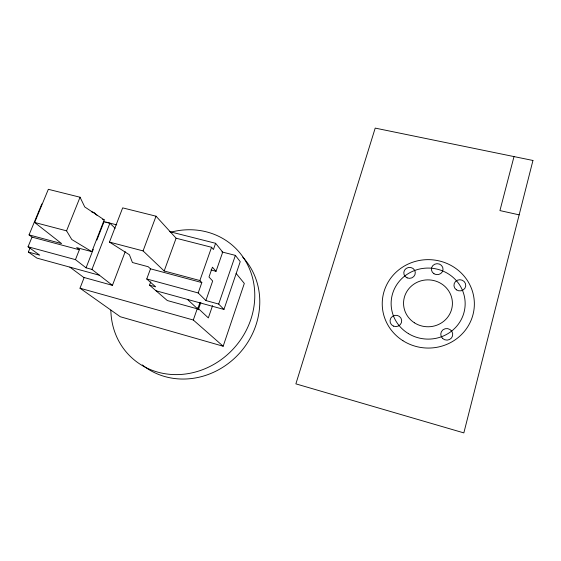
<?xml version="1.0" encoding="UTF-8"?>
<svg xmlns="http://www.w3.org/2000/svg" width="561" height="561" viewBox="0 0 561 561"><rect width="100%" height="100%" fill="white"/><g stroke="black" fill="none" stroke-linecap="round" stroke-linejoin="round"><path stroke-width="0.84" d="M514.002 156.589L499.942 210.585L519.156 214.856M84.22 277.372L79.999 288.207L120.278 316.741L223.166 346.228L244.315 283.438L236.09 273.375M156.049 290.787L223.951 309.448L240.227 261.65L235.382 255.381L221.897 251.931M223.951 309.448L218.692 304.062L235.382 255.381M212.563 305.633L208.334 317.898L197.563 307.835M218.692 304.062L205.88 300.556L212.668 281.005L208.994 277.015L212.423 267.197L216.041 271.314L222.703 252.134L215.606 243.299L169.717 231.665M223.166 346.228L193.307 320.015L197.276 308.648M150.741 281.874L149.535 285.163L167.297 300.535L197.71 308.943L199.905 302.645M198.306 309.749L200.866 302.421M205.88 300.556L198.187 292.954L201.834 282.569L199.877 280.535L164.17 270.991L143.069 250.907L109.472 242.093L122.67 207.872L156.035 216.195L176.105 238.222L211.567 247.275L213.425 249.519L215.606 243.299M199.877 280.535L211.567 247.275M164.17 270.991L176.105 238.222M149.535 285.163L155.692 286.846L146.744 278.992L150.495 268.824L148.216 266.734L132.431 262.513L129.416 254.771L109.472 242.093M143.069 250.907L156.035 216.195M69.844 267.12L83.68 277.386L112.438 285.353L125.222 251.665M112.438 285.353L91.962 269.434L86.064 267.821L75.454 259.638L28.05 246.777L32.026 237.114L29.046 234.891L41.83 203.945M91.962 269.434L109.872 223.257L103.483 221.609M75.454 259.638L79.346 249.778L76.64 247.604L91.836 251.665L104.241 219.877L84.746 206.946L80.048 197.227L48.337 189.309L34.656 222.465L61.598 243.586L29.046 234.891M86.064 267.821L93.315 249.231M96.913 240.01L104.023 221.763M91.836 251.665L71.773 239.505L66.563 230.837L80.048 197.227M99.465 275.255L36.9 258.095L28.359 252.05L30.021 248.011M91.562 211.841L94.059 212.472L97.214 215.41M102.558 219.449L104.241 219.877M105.756 222.065L116.737 224.877M34.656 222.465L66.563 230.837M211.006 269.988L216.041 271.314M32.026 237.114L79.346 249.778M150.495 268.824L201.834 282.569M146.744 278.992L198.187 292.954M28.359 252.05L39.719 255.157L28.05 246.777M79.999 288.207L193.307 320.015M187.458 299.406L197.71 308.943M109.872 223.257L115.159 228.236M170.853 232.17A75.476 68.779 -47 0 1 254.294 287.099A75.476 68.779 -47 0 1 187.662 373.696A75.476 68.779 -47 0 1 110.854 310.142M242.752 257.169A73.821 67.523 -47.4 0 1 238.628 354.166A73.821 67.523 -47.4 0 1 142.284 364.923M532.95 160.474L463.842 432.896L295.878 383.864L375.204 128.104L532.95 160.474M408.394 333.606A37.019 35.525 1.2 0 0 465.132 305.044A37.019 35.525 1.2 0 0 410.904 272.127A37.019 35.525 1.2 0 0 408.394 333.606M402.931 340.716A46.072 44.214 1.3 0 0 474.283 306.565A46.072 44.214 1.3 0 0 407.679 264.28A46.072 44.214 1.3 0 0 402.931 340.716M414.369 322.778A24.439 23.457 1.2 0 0 452.362 304.939A24.439 23.457 1.2 0 0 417.209 282.253A24.439 23.457 1.2 0 0 414.369 322.778M433.969 273.747A5.82 5.505 -1.2 0 0 443.029 269.553A5.82 5.505 -1.2 0 0 434.677 264.238A5.82 5.505 -1.2 0 0 433.969 273.747M393.408 326.095A5.841 5.673 -6.3 0 0 401.676 320.394A5.841 5.673 -6.3 0 0 392.511 316.306A5.841 5.673 -6.3 0 0 393.408 326.095M407.139 277.877A5.764 5.484 -6.7 0 0 415.273 272.288A5.764 5.484 -6.7 0 0 406.206 268.424A5.764 5.484 -6.7 0 0 407.139 277.877M456.388 289.827A5.919 5.596 4.8 0 0 465.735 285.949A5.919 5.596 4.8 0 0 457.432 280.191A5.919 5.596 4.8 0 0 456.388 289.827M442.573 338.423A6.003 5.785 12.2 0 0 452.566 335.864A6.003 5.785 12.2 0 0 445.146 328.739A6.003 5.785 12.2 0 0 442.573 338.423"/></g></svg>
